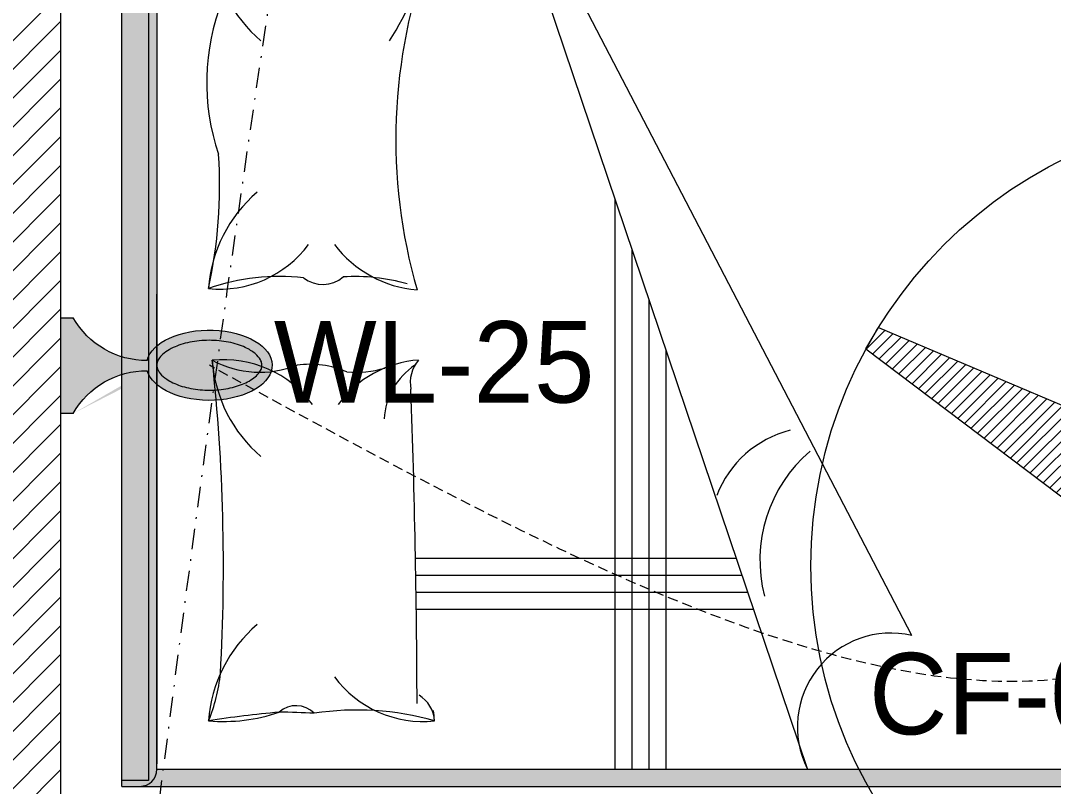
# Model space of a CAD drawing. Header units: inches. Extents: x 109699 to 44449955, y -10987 to 15824140.
# Drawn here: x 196420.9 to 196484.4, y -4124.1 to -4077.1 of the extents above; entities that cross this region are included whole.
import ezdxf

# ---------------------------------------------------------------- set-up
doc = ezdxf.new("R2010")
doc.units = ezdxf.units.IN
doc.header["$LTSCALE"] = 5
doc.header["$MEASUREMENT"] = 0
doc.linetypes.add('DASHDOT', pattern=[1, 0.5, -0.25, 0, -0.25])
doc.linetypes.add('DASHED2', pattern=[0.375, 0.25, -0.125])
doc.layers.get('0').update_dxf_attribs({"color": 123})
for name, color, linetype, lineweight in [('@NORMAL', 7, 'Continuous', 5), ('AC In', 244, 'DASHED2', 30), ('E-CF-Ceiling-Fan', 30, 'Continuous', 13), ('E-Con-Point', 5, 'DASHED2', 13), ('E-WL-Wall-Light', 232, 'Continuous', 15), ('SB', 1, 'DASHDOT', 20), ('WALL-1', 8, 'Continuous', 9)]:
    doc.layers.add(name, color=color, linetype=linetype, lineweight=lineweight)
doc.layers.add('FURNITUR', color=7, linetype='Continuous', lineweight=5, true_color=0xe8e8e8)
doc.styles.get("Standard").update_dxf_attribs({"font": 'times.ttf'})

# ---------------------------------------------------------------- blocks, each defined once
blk = doc.blocks.new('vfdcx')
at = {"layer": 'FURNITUR', "lineweight": 0}
for points in [[(104135.0060097724, -19120.26887350804), (104970.0060097716, -19120.26887350804, 0.4142137440382407), (105000.0060097716, -19090.26885490074), (105000.0060097704, -19090.26887350193), (105000.0060097704, -19058.46706700833), (104983.8676956173, -19058.46706700833), (104983.8676956173, -19105.34206700833), (103280.0060097765, -19105.34206700833), (103280.0060097765, -19058.46706700833), (103270.0060097745, -19058.46706700833), (103270.0060097745, -19090.26887350193, 0.4142145040311273), (103300.0061062251, -19120.26887350178), (103300.0060097733, -19120.26887350804)], [(103280.0060097765, -19058.46706700833), (103280.0060097765, -19105.34206700833), (104983.8676956173, -19105.34206700833), (104983.8676956173, -19058.46706700833)]]:
    blk.add_hatch(color=256, dxfattribs=at).paths.add_polyline_path(points)
at = {"layer": 'FURNITUR'}
blk.add_hatch(color=256, dxfattribs=at).paths.add_polyline_path([(103350.0060097762, -21058.46706700833, -0.4142135623901436), (103300.0060097733, -21008.46706700833), (103300.0060097733, -19120.26887350193, -0.4142135623730951), (103270.0060097733, -19090.26887350193), (103270.0060097733, -19470.26887349553), (103270.0060097745, -21088.46706700716), (105000.0060097704, -21088.46706700716), (105000.0060097704, -19470.94256263169, 5.403727467161091e-05), (104999.998444552, -19470.94256181408), (104999.998444552, -19090.94256181307, -0.4076509114471731), (104970.0060097716, -19120.26887350193), (104970.0060097716, -19700.18891725242), (104974.8149614137, -19698.56576437598), (104970.0060097716, -19701.06727675785), (104970.0060097716, -21008.46706700542, -0.4142135623901436), (104920.0060097716, -21058.46706700833)])
for p, q in [((103270.0060097745, -19058.46706700833), (103270.0060097745, -21088.46706700716)), ((103280.0060097765, -19105.34206700833), (103280.0060097765, -19058.46706700833)), ((103300.0060097733, -19120.26887350804), (103300.0060097733, -21008.46706700542)), ((104970.0060097716, -19120.26887350804), (104135.0060097724, -19120.26887350804)), ((103581.4079172528, -19576.21627416812), (103581.4079172528, -20168.87880140859)), ((103611.4079172516, -19575.80347701297), (103611.4079172516, -20158.75297983586)), ((103641.4079172577, -19575.33726653639), (103641.4079172577, -20148.62715826313)), ((103671.4079172565, -19574.81763832185), (103671.4079172565, -20138.50133668313)), ((104974.8149614138, -19698.56576437598), (103301.1934122955, -20263.45887074569)), ((103535.4563226178, -20447.2889216937), (104974.8149614138, -19698.56576437598)), ((104303.5003445224, -19925.15283209797), (103300.0060097733, -19925.15283209797)), ((104214.6186677823, -19955.15283209681), (103300.0060097733, -19955.15283209681)), ((104125.7369910422, -19985.15283209564), (103300.0060097733, -19985.15283209564)), ((104036.8553142948, -20015.15283209448), (103300.0060097733, -20015.15283209448))]:
    blk.add_line(p, q, dxfattribs=at)
at = {"layer": 'FURNITUR', "lineweight": 0}
for p, q in [((103270.0060097745, -19058.46706700833), (105000.0060097704, -19058.46706700833)), ((103280.0060097765, -19058.46706700833), (104983.8676956173, -19058.46706700833)), ((104983.8676956173, -19105.34206700833), (103280.0060097765, -19105.34206700833)), ((103300.0060097733, -19120.26887350804), (104135.0060097724, -19120.26887350804)), ((104135.0060097724, -19120.26887350804), (103309.5818239275, -19120.26887350804))]:
    blk.add_line(p, q, dxfattribs=at)
at = {"layer": 'FURNITUR'}
for centre, radius, start, end in [((103300.0060097733, -19090.26887350193), 30, 180, 270), ((104507.2617715163, -19595.45070231399), 387.7802015586639, 68.20259090672504, 108.9817016216305), ((103692.4761427912, -19236.20850800363), 308.4516537023845, 175.3048403511953, 198.6941858081766), ((101769.6840758257, -19472.28110323487), 1636.376012811697, 4.809846250895134, 9.189180033342527), ((103497.7910884231, -18938.56242108597), 294.8034295215505, 247.5178501818767, 264.2669618412397), ((103367.9166689221, -19455.32427137515), 244.964437246083, 40.41890181325098, 85.98709629319234), ((103656.2494994545, -15856.79572711671), 3380.322350080307, 266.8133656541502, 276.1602115173085), ((104036.1312257632, -19461.96302342434), 244.964437246083, 94.01290370680766, 139.581098186749), ((103825.6938826857, -19237.54002434872), 194.3203121079686, 306.5710975267796, 5.889976552969283), ((104174.7064444466, -19301.1867396359), 176.7342990056745, 151.7736398462286, 201.6982652259596), ((104338.500984119, -19230.90127229226), 194.3203121079686, 174.1100234470307, 233.4289024732204), ((103787.956766599, -19335.27491777351), 378.2611411277968, 353.4946932163668, 19.18669350323917), ((104326.9489401031, -18374.3403501154), 856.1328329234997, 257.7438271867633, 273.6284339950228), ((104128.0636410342, -19455.32427137515), 244.964437246083, 40.41890181325098, 85.98709629319234), ((104766.7895175877, -19461.96302342434), 244.964437246083, 94.01290370680766, 139.581098186749), ((103367.2300568255, -19365.02609752062), 44.61701382252853, 314.4735959585727, 42.17134071386355), ((101039.1050419971, -19289.33437421221), 2361.831884243083, 357.3905418689854, 358.8876448237095), ((103843.8382676872, -19388.57823421278), 168.1089103948723, 337.0169650368877, 7.536755917815992), ((104206.9474435306, -19411.75337949391), 54.71511327153296, 142.0832896934764, 220.9020047784361), ((102908.6281408567, -19471.88473045536), 495.5711040997754, 344.02430327079, 8.70709119508754), ((103578.3540120069, -19588.33970134002), 194.3203121079686, 126.5710975267796, 185.8899765529693), ((103825.6938826857, -19594.97845339648), 194.3203121079686, 4.31812691946217, 53.42890247322042), ((104345.8161635612, -19594.92184917473), 203.9744349773548, 127.1197479571522, 175.090046142942), ((104181.3383138401, -19469.4877443195), 183.3724281159091, 175.2232845678485, 196.230044385803), ((103836.3220744981, -19468.0377139972), 329.9049856050468, 343.7954346613251, 3.555411705381074), ((103908.5786014588, -19641.61918899628), 122.2580413779697, 33.62799355494753, 86.47437715754113), ((104914.6985006122, -18986.87725053025), 637.2915111436391, 238.3498866073774, 254.3137472533116), ((104407.469944123, -20503.46111283726), 963.1368133774697, 69.65065149803341, 105.9630721041312), ((103364.5044283807, -2722.442579508075), 16855.16938135782, 270.1739879135319, 272.0521389211873), ((103979.9632965482, -19625.94497740212), 60.32699298077914, 49.09905915079557, 101.37023039727), ((103381.6116570273, -19551.43331441069), 56.95171457819486, 273.4708538293442, 328.5411842832511), ((103367.9166689221, -19363.91670226441), 244.964437246083, 274.0129037068077, 278.3416580206644), ((103714.5218067785, -20279.23270419125), 187.1059655895897, 14.18630455558404, 69.12120717850536), ((103667.2779136538, -20433.00535180025), 252.6825242172202, 40.62903845160078, 104.3712272458915), ((103374.6159861589, -20411.07409152175), 164.8670002034185, 347.3108845251036, 116.4453669963143)]:
    blk.add_arc(centre, radius, start, end, dxfattribs=at)
blk = doc.blocks.new('1')
at = {"layer": 'E-CF-Ceiling-Fan', "linetype": 'ByBlock', "ltscale": 0.5}
h = blk.add_hatch(dxfattribs=at)
h.set_pattern_fill('ANSI31', color=256, scale=10)
h.set_pattern_definition([(45, (0, 0), (-0.8838834764831843, 0.8838834764831844), [])])
edge = h.paths.add_edge_path()
edge.add_line((209066.544903523, -13067.11685315647), (209064.6438415694, -13070.41407147769))
edge.add_line((209064.6438415694, -13070.41407147769), (209110.249472843, -13104.88204089217))
edge.add_ellipse((209112.0161950886, -13101.65334947437), major_axis=(2.602475337466696, 2.602475337466696), ratio=0.9999999999999906, start_angle=196.3127629962977, end_angle=268.2872464290007)
edge.add_line((209114.5397230216, -13104.33244681023), (209115.4849750511, -13102.69748638713))
edge.add_ellipse((209130.2442591997, -13106.24386666673), major_axis=(10.7334356491749, 10.7334356491749), ratio=0.9999999999981393, start_angle=88.44228272541869, end_angle=121.48902709430789, ccw=False)
edge.add_line((209119.806567247, -13095.22262044099), (209120.8528262952, -13093.41295266685))
edge.add_ellipse((209117.2719126632, -13092.56276837834), major_axis=(2.602475337466932, 2.602475337466932), ratio=0.9999999999995292, start_angle=301.6440633906456, end_angle=373.6185468234727)
edge.add_line((209119.1884486464, -13089.4206917419), (209066.544903523, -13067.11685315647))
edge = h.paths.add_edge_path()
edge.add_ellipse((209131.089283705, -13116.74145270932), major_axis=(2.633110768784475, 2.633110768784475), ratio=0.9999999999997597, start_angle=316.8297377331859, end_angle=387.8389618723904)
edge.add_line((209132.1880164829, -13113.18345735742), (209130.5488454061, -13113.22495130345))
edge.add_ellipse((209126.3035237661, -13098.2962790596), major_axis=(-10.97469841933177, 10.97469841933177), ratio=0.9999999999999191, start_angle=145.1951729281282, end_angle=150.8743574177565, ccw=False)
edge.add_ellipse((209126.3035237661, -13098.2962790596), major_axis=(-10.97469841933177, 10.97469841933177), ratio=0.9999999999999191, start_angle=122.4336804261327, end_angle=145.1951729281282, ccw=False)
edge.add_ellipse((209126.3035237661, -13098.2962790596), major_axis=(-10.97469841933177, 10.97469841933177), ratio=0.9999999999999191, start_angle=118.5749297277244, end_angle=122.4336804261327, ccw=False)
edge.add_line((209121.9149097344, -13113.18345735741), (209119.5749032555, -13113.18345735741))
edge.add_ellipse((209120.6314155011, -13116.70924926331), major_axis=(2.602635845509655, 2.602635845509654), ratio=0.9999999999987026, start_angle=61.6809744807266, end_angle=133.6503259141647)
edge.add_line((209116.9517537436, -13116.62255417043), (209123.9933819142, -13173.42733947012))
edge.add_line((209123.9933819142, -13173.42733947012), (209127.784032512, -13173.43690240765))
edge.add_line((209127.784032512, -13173.43690240765), (209134.8111659948, -13116.62255417052))
h.paths.add_polyline_path([(209119.8508739552, -13103.74154532349, 1), (209131.9120457831, -13103.74154532349, 1)])
edge = h.paths.add_edge_path()
edge.add_line((209187.3717421067, -13070.20410122277), (209185.4890127634, -13066.97304093389))
edge.add_line((209185.4890127634, -13066.97304093389), (209132.574471092, -13089.4206917419))
edge.add_ellipse((209134.4910070752, -13092.56276837834), major_axis=(-2.602475337469112, 2.602475337469112), ratio=0.9999999999994945, start_angle=-13.61854682341294, end_angle=58.35593660933898)
edge.add_line((209130.9100934432, -13093.41295266685), (209131.9563524914, -13095.22262044099))
edge.add_ellipse((209121.5186605386, -13106.24386666673), major_axis=(10.73343564915542, 10.73343564915542), ratio=0.999999999999095, start_angle=328.5109729056215, end_angle=361.55771727458557, ccw=False)
edge.add_line((209136.2779446873, -13102.69748638713), (209137.2231967167, -13104.33244681019))
edge.add_ellipse((209139.7467246498, -13101.65334947437), major_axis=(-2.602475337469201, 2.602475337469201), ratio=0.9999999999990601, start_angle=91.71275357099776, end_angle=163.2982999863874)
edge.add_line((209141.4914892536, -13104.89395933078), (209187.3717421067, -13070.20410122277))
at = {"layer": 'E-CF-Ceiling-Fan', "ltscale": 10}
for p, q in [((209064.6438415694, -13070.41407147769), (209066.544903523, -13067.11685315647)), ((209066.544903523, -13067.11685315647), (209119.1884486464, -13089.42069174189)), ((209185.4947354289, -13066.97061323832), (209132.574471092, -13089.42069174189)), ((209187.3717421067, -13070.20410122277), (209185.4890127634, -13066.97304093388)), ((209064.6438415694, -13070.41407147769), (209110.249472843, -13104.88204089212)), ((209187.3717421067, -13070.20410122277), (209141.4914892536, -13104.8939593308)), ((209119.8065672471, -13095.2226204409), (209120.8528262952, -13093.41295266684)), ((209131.9563524913, -13095.2226204409), (209130.9100934432, -13093.41295266684)), ((209121.1873655701, -13099.95559165538), (209119.1343670181, -13098.56426171081)), ((209130.5755541683, -13099.95559165538), (209132.6285527202, -13098.56426171081)), ((209120.0894197592, -13102.06218894969), (209118.0923406337, -13100.70875594979)), ((209131.6734999792, -13102.06218894969), (209133.6705791047, -13100.70875594979)), ((209114.5397230216, -13104.33244681025), (209115.484975051, -13102.69748638717)), ((209137.2231967167, -13104.33244681025), (209136.2779446873, -13102.69748638717)), ((209124.6292368371, -13109.64068966342), (209124.6292368371, -13112.08558296959)), ((209126.9897148455, -13109.6694233058), (209126.9897148455, -13112.08558296959)), ((209119.5749032554, -13113.18345735741), (209121.9149097344, -13113.18345735741)), ((209130.5488454059, -13113.22495130345), (209132.1880164829, -13113.18345735741)), ((209123.9933819142, -13173.42733947012), (209116.9517537436, -13116.62255417042)), ((209127.784032512, -13173.43690240765), (209134.8111659948, -13116.62255417039)), ((209127.784032512, -13173.43690240765), (209123.9933819142, -13173.42733947012))]:
    blk.add_line(p, q, dxfattribs=at)
for radius in [69.69809221428028, 6.030585913961706]:
    blk.add_circle((209125.8814598692, -13103.74154532349), radius, dxfattribs=at)
for centre, major_axis, ratio, start_param, end_param in [((209117.2719126632, -13092.56276837834), (2.602475337466931, 2.602475337466931), 0.9999999999995293, 5.264682075261256, 6.520873788586199), ((209134.4910070752, -13092.56276837834), (-2.602475337469112, 2.602475337469112), 0.9999999999994945, -0.2376884814055706, 1.018503231918061), ((209130.2442591997, -13106.24386666673), (10.7334356491749, 10.7334356491749), 0.9999999999981393, 1.543609031538261, 2.120383527840273), ((209121.5186605386, -13106.24386666673), (10.73343564915542, 10.73343564915542), 0.999999999999095, 5.733598106132978, 6.310372602436297), ((209122.7572162564, -13097.18760929776), (-2.740456939066795, 2.740456939066795), 0.9999999999999716, 0.4622372466417044, 1.148537865656782), ((209129.0057034835, -13097.18760929378), (-2.740456939069299, 2.740456939069299), 0.9999999999990347, 3.56385111362636, 4.25015173105463), ((209118.1560665238, -13104.58382336606), (2.740456939070688, 2.740456939070688), 0.9999999999982624, 0.801841786050358, 1.428905426830904), ((209133.6068532084, -13104.58382336598), (-2.740456939075534, 2.740456939075535), 0.999999999998016, -1.428905429243861, -0.8018417876198008), ((209112.0161950886, -13101.65334947437), (2.602475337466696, 2.602475337466696), 0.9999999999999905, 3.426304077972683, 4.682495791295461), ((209139.7467246498, -13101.65334947437), (-2.602475337469201, 2.602475337469201), 0.9999999999990602, 1.600689515884098, 2.85688122920773), ((209120.6314155011, -13116.70924926331), (2.602635845509655, 2.602635845509654), 0.9999999999987026, 1.076536090527279, 2.332638233565674), ((209126.3035237661, -13098.2962790596), (-10.97469841933177, 10.97469841933177), 0.999999999999919, 2.069522934069694, 2.63325429377058), ((209121.4571744064, -13109.85887499457), (-2.740456939059593, 2.740456939059593), 0.9999999999952948, 2.745104486731238, 3.314940694839574), ((209130.1617772753, -13109.85887499338), (2.740456939059473, 2.740456939059473), 0.9999999999984862, 2.968244612714574, 3.636223092052213), ((209131.089283705, -13116.74145270932), (2.633110768784475, 2.633110768784475), 0.9999999999997595, 5.52972209167421, 6.769066852189965)]:
    blk.add_ellipse(centre, major_axis=major_axis, ratio=ratio, start_param=start_param, end_param=end_param, dxfattribs=at)
blk = doc.blocks.new('E-W-LIGHT')
at = {"linetype": 'ByBlock', "ltscale": 0.5}
h = blk.add_hatch(color=256, dxfattribs=at)
h.dxf.hatch_style = 1
h.set_gradient(color1=(255, 255, 255), color2=(255, 255, 0), name='CYLINDER')
edge = h.paths.add_edge_path()
edge.add_spline(control_points=[(-96.71110423948552, 1.235367220396483), (-96.8976251288622, 1.235367220396483), (-97.08530367817384, 1.204590695443009), (-97.49532330615068, 1.060408411101338), (-97.71769888777162, 0.9452617532663472), (-98.18859363857634, 0.6007580769133996), (-98.4360601757027, 0.3712016227401077), (-98.9274233233457, -0.2076466389563343), (-99.17095937526851, -0.5565722783421756), (-99.79256403547286, -1.649000525487912), (-100.1403411294208, -2.496475964584042), (-100.6655547252501, -4.389078901701514), (-100.8435119435345, -5.433326140728264), (-100.996858843053, -7.577941591604359), (-100.9723680002039, -8.677864733885961), (-100.7253955626443, -10.7881619923927), (-100.5027117058065, -11.79805679996582), (-99.90205506231798, -13.59089832466863), (-99.52349327352754, -14.37265162368595), (-98.79708591162027, -15.46144462183512), (-98.46289770719719, -15.83531695936959), (-97.82402795464219, -16.37320808014224), (-97.52292902289115, -16.53708124557815), (-97.0332651008719, -16.69867335386745), (-96.83300356165012, -16.72444707740215), (-96.42760539585558, -16.70413243760904), (-96.21918910161975, -16.65733367471884), (-95.75858057275782, -16.45705756399432), (-95.50712660475898, -16.30138572900886), (-94.98330090317799, -15.85001415615693), (-94.71221849052682, -15.55449414506236), (-94.18744122004225, -14.82684639582039), (-93.93399672563008, -14.39521060388152), (-93.32240182252819, -13.09860869282319), (-93.0057716383552, -12.13470487732181), (-92.57508722519842, -10.03980369670334), (-92.46055768618565, -8.90959698224412), (-92.45565766659526, -6.646794607945969), (-92.56528275998282, -5.514732191470296), (-92.98715107886524, -3.412587944823316), (-93.29985699109132, -2.443281268231641), (-93.99092435031811, -0.9549615958549695), (-94.34810290115182, -0.3877643056552464), (-95.07582621573985, 0.4836147841888085), (-95.44374809115733, 0.7854262440646148), (-96.01798165069457, 1.105607693885873), (-96.24029005175481, 1.180327462172805), (-96.53763867025813, 1.228459302029147), (-96.62438560181026, 1.235367220396483), (-96.71110423948552, 1.235367220396483)], knot_values=[0, 0, 0, 0, 0.194197829587449, 0.194197829587449, 0.388395659174898, 0.388395659174898, 0.582593488762347, 0.582593488762347, 0.776791318349796, 0.776791318349796, 1.110216687407361, 1.110216687407361, 1.443642056464925, 1.443642056464925, 1.77706742552249, 1.77706742552249, 2.110492794580054, 2.110492794580054, 2.443918163637619, 2.443918163637619, 2.701496175378678, 2.701496175378678, 2.959074187119738, 2.959074187119738, 3.169612053741, 3.169612053741, 3.380149920362263, 3.380149920362263, 3.590687786983526, 3.590687786983526, 3.801225653604789, 3.801225653604789, 4.011763520226051, 4.011763520226051, 4.360140390670959, 4.360140390670959, 4.708517261115867, 4.708517261115867, 5.056894131560775, 5.056894131560775, 5.405271002005684, 5.405271002005684, 5.69307956715584, 5.69307956715584, 5.980888132305996, 5.980888132305996, 6.192897451070847, 6.192897451070847, 6.283185307179586, 6.283185307179586, 6.283185307179586, 6.283185307179586], degree=3, periodic=0)
at = {"layer": 'E-WL-Wall-Light', "linetype": 'ByBlock', "ltscale": 0.5}
h = blk.add_hatch(color=256, dxfattribs=at)
h.dxf.hatch_style = 1
edge = h.paths.add_edge_path()
edge.add_ellipse((-96.71110423948552, -7.740473765769313), major_axis=(0, 10.71660606041263), ratio=0.559300439547623, start_angle=187.7376784571124, end_angle=531.0374031504149)
edge.add_arc((-112.001170541625, -18.46997501720373), 14.35701343791298, -60.53601194170483, 0.5736542653427819, ccw=False)
edge.add_line((-104.9392941575301, -30.97012448799713), (-104.939294157532, -33.06572841662167))
edge.add_line((-104.939294157532, -33.06572841662167), (-88.60969415754215, -33.06572841666017))
edge.add_line((-88.60969415754215, -33.06572841666017), (-88.60969415754002, -30.97012448799946))
edge.add_arc((-81.54781777344922, -18.46997501720374), 14.35701343791298, 179.559619270027, 240.5360119417236, ccw=False)
edge = h.paths.add_edge_path(flags=16)
edge.add_spline(control_points=[(-96.71110423948552, 1.235367220396483), (-96.8976251288622, 1.235367220396483), (-97.08530367817384, 1.204590695443009), (-97.49532330615068, 1.060408411101338), (-97.71769888777162, 0.9452617532663472), (-98.18859363857634, 0.6007580769133996), (-98.4360601757027, 0.3712016227401077), (-98.9274233233457, -0.2076466389563343), (-99.17095937526851, -0.5565722783421756), (-99.79256403547286, -1.649000525487912), (-100.1403411294208, -2.496475964584042), (-100.6655547252501, -4.389078901701514), (-100.8435119435345, -5.433326140728264), (-100.996858843053, -7.577941591604359), (-100.9723680002039, -8.677864733885961), (-100.7253955626443, -10.7881619923927), (-100.5027117058065, -11.79805679996582), (-99.90205506231798, -13.59089832466863), (-99.52349327352754, -14.37265162368595), (-98.79708591162027, -15.46144462183512), (-98.46289770719719, -15.83531695936959), (-97.82402795464219, -16.37320808014224), (-97.52292902289115, -16.53708124557815), (-97.0332651008719, -16.69867335386745), (-96.83300356165012, -16.72444707740215), (-96.42760539585558, -16.70413243760904), (-96.21918910161975, -16.65733367471884), (-95.75858057275782, -16.45705756399432), (-95.50712660475898, -16.30138572900886), (-94.98330090317799, -15.85001415615693), (-94.71221849052682, -15.55449414506236), (-94.18744122004225, -14.82684639582039), (-93.93399672563008, -14.39521060388152), (-93.32240182252819, -13.09860869282319), (-93.0057716383552, -12.13470487732181), (-92.57508722519842, -10.03980369670334), (-92.46055768618565, -8.90959698224412), (-92.45565766659526, -6.646794607945969), (-92.56528275998282, -5.514732191470296), (-92.98715107886524, -3.412587944823316), (-93.29985699109132, -2.443281268231641), (-93.99092435031811, -0.9549615958549695), (-94.34810290115182, -0.3877643056552464), (-95.07582621573985, 0.4836147841888085), (-95.44374809115733, 0.7854262440646148), (-96.01798165069457, 1.105607693885873), (-96.24029005175481, 1.180327462172805), (-96.53763867025813, 1.228459302029147), (-96.62438560181026, 1.235367220396483), (-96.71110423948552, 1.235367220396483)], knot_values=[0, 0, 0, 0, 0.194197829587449, 0.194197829587449, 0.388395659174898, 0.388395659174898, 0.582593488762347, 0.582593488762347, 0.776791318349796, 0.776791318349796, 1.110216687407361, 1.110216687407361, 1.443642056464925, 1.443642056464925, 1.77706742552249, 1.77706742552249, 2.110492794580054, 2.110492794580054, 2.443918163637619, 2.443918163637619, 2.701496175378678, 2.701496175378678, 2.959074187119738, 2.959074187119738, 3.169612053741, 3.169612053741, 3.380149920362263, 3.380149920362263, 3.590687786983526, 3.590687786983526, 3.801225653604789, 3.801225653604789, 4.011763520226051, 4.011763520226051, 4.360140390670959, 4.360140390670959, 4.708517261115867, 4.708517261115867, 5.056894131560775, 5.056894131560775, 5.405271002005684, 5.405271002005684, 5.69307956715584, 5.69307956715584, 5.980888132305996, 5.980888132305996, 6.192897451070847, 6.192897451070847, 6.283185307179586, 6.283185307179586, 6.283185307179586, 6.283185307179586], degree=3, periodic=0)
for p, q in [((-104.9392941575301, -30.97012448799713), (-104.939294157532, -33.06572841662167)), ((-88.60969415754215, -33.06572841666017), (-88.60969415754002, -30.97012448803655)), ((-104.939294157532, -33.06572841662167), (-88.60969415754215, -33.06572841666017))]:
    blk.add_line(p, q)
at = {"linetype": 'ByBlock', "ltscale": 0.5}
for centre, start, end in [((-112.001170541625, -18.46997501720374), 299.4639880582952, 0.5736542653427851), ((-81.54781777344922, -18.46997501720374), 179.4263457346572, 240.5360119417045)]:
    blk.add_arc(centre, 14.35701343791298, start, end, dxfattribs=at)
blk.add_ellipse((-96.71110423948552, -7.740473765769313), major_axis=(0, 10.71660606041263), ratio=0.559300439547623, start_param=3.276640619127039, end_param=9.268351136215248, dxfattribs=at)
blk.add_open_spline([(-96.71110423948552, 1.235367220396483), (-96.8976251288622, 1.235367220396483), (-97.08530367817384, 1.204590695443009), (-97.49532330615068, 1.060408411101338), (-97.71769888777162, 0.9452617532663472), (-98.18859363857634, 0.6007580769133996), (-98.4360601757027, 0.3712016227401077), (-98.9274233233457, -0.2076466389563343), (-99.17095937526851, -0.5565722783421756), (-99.79256403547286, -1.649000525487912), (-100.1403411294208, -2.496475964584042), (-100.6655547252501, -4.389078901701514), (-100.8435119435345, -5.433326140728264), (-100.996858843053, -7.577941591604359), (-100.9723680002039, -8.677864733885961), (-100.7253955626443, -10.7881619923927), (-100.5027117058065, -11.79805679996582), (-99.90205506231798, -13.59089832466863), (-99.52349327352754, -14.37265162368595), (-98.79708591162027, -15.46144462183512), (-98.46289770719719, -15.83531695936959), (-97.82402795464219, -16.37320808014224), (-97.52292902289115, -16.53708124557815), (-97.0332651008719, -16.69867335386745), (-96.83300356165012, -16.72444707740215), (-96.42760539585558, -16.70413243760904), (-96.21918910161975, -16.65733367471884), (-95.75858057275782, -16.45705756399432), (-95.50712660475898, -16.30138572900886), (-94.98330090317799, -15.85001415615693), (-94.71221849052682, -15.55449414506236), (-94.18744122004225, -14.82684639582039), (-93.93399672563008, -14.39521060388152), (-93.32240182252819, -13.09860869282319), (-93.0057716383552, -12.13470487732181), (-92.57508722519842, -10.03980369670334), (-92.46055768618565, -8.90959698224412), (-92.45565766659526, -6.646794607945969), (-92.56528275998282, -5.514732191470296), (-92.98715107886524, -3.412587944823316), (-93.29985699109132, -2.443281268231641), (-93.99092435031811, -0.9549615958549695), (-94.34810290115182, -0.3877643056552464), (-95.07582621573985, 0.4836147841888085), (-95.44374809115733, 0.7854262440646148), (-96.01798165069457, 1.105607693885873), (-96.24029005175481, 1.180327462172805), (-96.53763867025813, 1.228459302029147), (-96.62438560181026, 1.235367220396483), (-96.71110423948552, 1.235367220396483)], degree=3, knots=[0, 0, 0, 0, 0.194197829587449, 0.194197829587449, 0.388395659174898, 0.388395659174898, 0.582593488762347, 0.582593488762347, 0.776791318349796, 0.776791318349796, 1.110216687407361, 1.110216687407361, 1.443642056464925, 1.443642056464925, 1.77706742552249, 1.77706742552249, 2.110492794580054, 2.110492794580054, 2.443918163637619, 2.443918163637619, 2.701496175378678, 2.701496175378678, 2.959074187119738, 2.959074187119738, 3.169612053741, 3.169612053741, 3.380149920362263, 3.380149920362263, 3.590687786983526, 3.590687786983526, 3.801225653604789, 3.801225653604789, 4.011763520226051, 4.011763520226051, 4.360140390670959, 4.360140390670959, 4.708517261115867, 4.708517261115867, 5.056894131560775, 5.056894131560775, 5.405271002005684, 5.405271002005684, 5.69307956715584, 5.69307956715584, 5.980888132305996, 5.980888132305996, 6.192897451070847, 6.192897451070847, 6.283185307179586, 6.283185307179586, 6.283185307179586, 6.283185307179586], dxfattribs=at)

msp = doc.modelspace()

# ---------------------------------------------------------------- hatches: boundary and pattern name
at = {"layer": '@NORMAL'}
h = msp.add_hatch(dxfattribs=at)
h.set_pattern_fill('ANSI31', scale=10, angle=-7.63333123551244e-14, style=0)
h.set_pattern_definition([(44.99999999999989, (142182.2313490109, 2531124.419644955), (-0.8838834764831833, 0.8838834764831855), [])])
h.paths.add_polyline_path([(196539.7367803313, -4028.007753115175), (196423.4200396285, -4028.007518244003), (196423.4200396285, -3912.423741294098), (196418.4195765441, -3912.423741294098), (196418.4195765441, -4168.507460016319), (196423.4203979398, -4168.507460016319), (196423.4203979398, -4033.007518244003), (196539.7367803313, -4033.007753115175)])

# ---------------------------------------------------------------- linework, layer by layer
at = {"layer": 'AC In', "ltscale": 4}
for points in [[(196307.8297171502, -3767.217604157297, 1.34720101745143), (196470.8971407607, -3800.853481064452), (196568.8501602315, -4023.805578286749), (196723.72265625, -4081.58984375, 0.2632158499592581), (196738.9502727254, -4085.077353768883, 0.2636725316083707), (196747.53515625, -4085.418729287976, -0.02144757909902495), (196752.3494874279, -4077.035875046248, 0.2632158499592663)], [(196309.0625, -3770.321839887185, 1.357551479428487), (196519.0722521292, -3899.963498570354, -0.2041998163280778), (196554.5898931054, -4082.977774671268), (196551.1661776879, -4151.370413504588), (196543.2431236631, -4183.461143316799, 0.1632158499592506), (196543.46484375, -4196.3828125, 0.1632158499592506), (196521.6649601266, -4189.007518243809, 0.1632158499592506)]]:
    msp.add_spline(points, degree=3, dxfattribs=at)
at = {"layer": 'E-Con-Point', "ltscale": 0.5}
msp.add_spline([(196532.9001513942, -4035.807453057179), (196519.9381124855, -4038.847861957704, 0.9946472506889508), (196486.4449796494, -4035.792995726776, 0.1632158499592506), (196488.3058617281, -4060.989555083437, -0.02144757909902495), (196504.659269619, -4081.008192856381, 0.005765135350129076), (196498.0968736897, -4110.560117982124, -0.02144757909902495), (196432.5399422967, -4098.234422716752, 0.1364798966542367)], degree=3, dxfattribs=at)
at = {"layer": 'SB', "ltscale": 0.5}
for points in [[(196427.1706597055, -4143.047912558772, 0.06102640864050869), (196454.6888510101, -3983.263684733469), (196468.7367475461, -3846.623658939826, -0.1345798018996256), (196442.9671153492, -3806.878908081697), (196308.4503823738, -3766.596938933787, 1.357551479428487)], [(196532.3288987558, -4186.028721980703), (196542.8844244224, -4080.199645221452), (196532.9001513942, -4035.807453057179), (196492.829946391, -3904.515970208176), (196453.050658763, -3805.54955321657), (196315.0410609562, -3767.080902115922, 1.357551479428487)], [(196631.1523197009, -4185.08309300102), (196629.4887915439, -4143.988357867405), (196617.3799730923, -4108.43851264269), (196631.9452048061, -4040.216177589971, 0.291434139944613), (196566.3188842582, -3991.310222487253), (196496.9176449129, -3839.400688226473, -0.06870740550734084), (196315.0410609562, -3767.080902115922, 1.357551479428487)], [(196621.2431236632, -4183.47382998071, 0.1914343817397253), (196626.703125, -4092.49609375), (196571.5234375, -4009.84765625), (196521.71484375, -3870.19921875), (196487.4609375, -3807.83984375), (196315.0410609562, -3767.080902115922, 1.357551479428392)], [(196748.9860880825, -4166.867919371018, -0.02144757909902495), (196657.1113423192, -4070.37084475112), (196494.419021477, -3990.469826841244, -0.2286854745941795), (196458.9000402839, -3808.614921242366), (196307.2806941518, -3767.197737286692, 1.351851322454579)]]:
    msp.add_spline(points, degree=3, dxfattribs=at)
at = {"layer": 'WALL-1'}
msp.add_line((196423.4203979398, -4168.507460016319, 0.02066140282598639), (196423.4200523799, -4033.007518244003, 0.2440543063910106), dxfattribs=at)

# ---------------------------------------------------------------- block references
at = {"layer": 'E-WL-Wall-Light', "xscale": -0.3601041968213394, "yscale": 0.3601041968213394, "zscale": 0.3601041968213394, "rotation": 270.0000000000001}
msp.add_blockref('E-W-LIGHT', (196435.3273263574, -4063.408345024511, 0.1364798966542367), dxfattribs=at)
at = {"layer": 'FURNITUR', "xscale": 0.03494400001363829, "yscale": 0.03494400001363829, "zscale": 0.03494400001363829, "rotation": 89.99999999999991}
msp.add_blockref('vfdcx', (195761.1814802126, -7732.770082834204, -0.02144757909902495), dxfattribs=at)
at = {"layer": 'FURNITUR', "xscale": 0.4, "yscale": 0.4, "zscale": 0.4}
msp.add_blockref('1', (112847.0217110083, 1130.936500147271, 0.7374514697918428), dxfattribs=at)

# ---------------------------------------------------------------- texts
at = {"layer": 'E-CF-Ceiling-Fan', "color": 1, "insert": (196473.0584531976, -4115.906477059256, 0.7374514697918428), "char_height": 5, "width": 24.08470202641911, "attachment_point": 1}
msp.add_mtext('{\\fCentury Gothic|b0|i0|c0|p34;\\C256;CF-09}', dxfattribs=at)
at = {"layer": 'E-WL-Wall-Light', "insert": (196456.1988270643, -4095.5269712272, 0.1364798966542367), "char_height": 5, "width": 24.08470202641911, "attachment_point": 3}
msp.add_mtext('{\\fCentury Gothic|b0|i0|c0|p34;WL-25}', dxfattribs=at)

doc.saveas('drawing.dxf')
